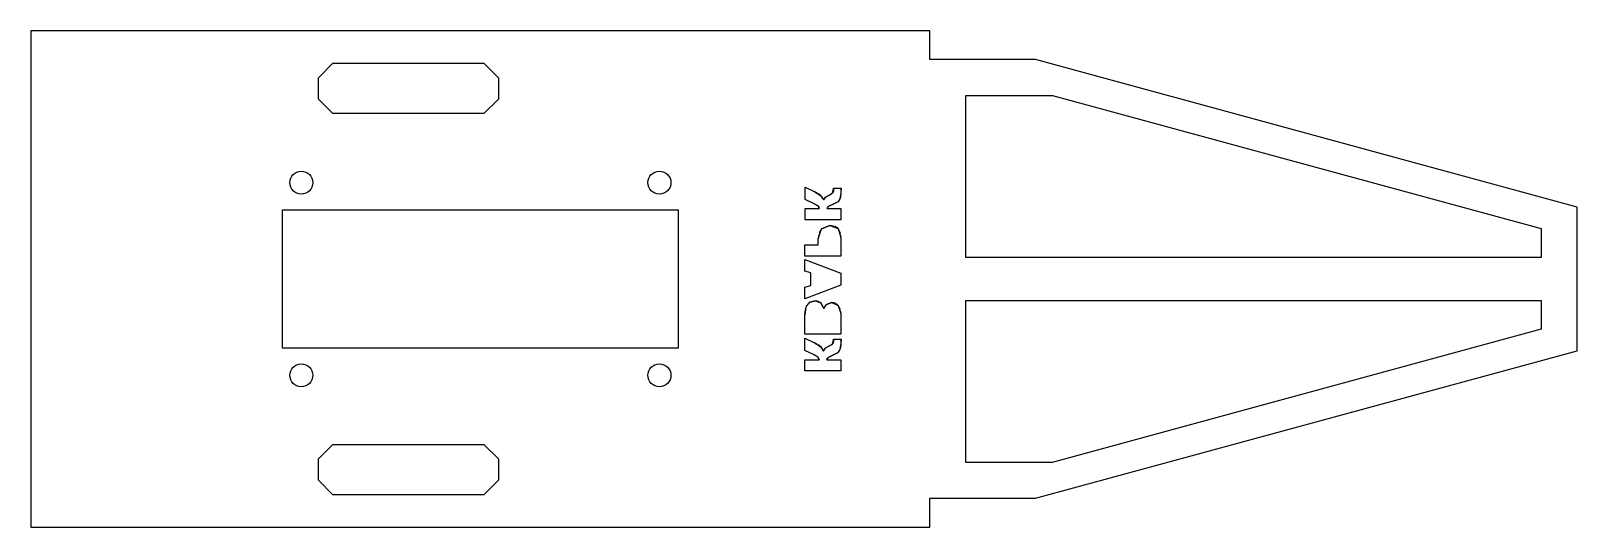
# Model space of a CAD drawing. Extents: x -125 to 90, y -35 to 34.
import ezdxf

# ---------------------------------------------------------------- set-up
doc = ezdxf.new("R2010")
doc.units = 0
doc.layers.get('0').update_dxf_attribs({"linetype": 'continuous'})

# ---------------------------------------------------------------- blocks, each defined once
blk = doc.blocks.new('FACEFEAT')
at = {"color": 0}
for p, q in [((0, 34.5), (-125, 34.5)), ((-125, 34.5), (-125, -34.5)), ((0, 30.5), (0, 34.5)), ((14.7, 30.5), (0, 30.5)), ((90, 10), (14.7, 30.5)), ((-83, 29.99), (-85, 27.99)), ((-85, 24.99), (-85, 27.99)), ((-83, 29.99), (-62, 29.99)), ((-60, 27.99), (-62, 29.99)), ((-60, 27.99), (-60, 24.99)), ((-85, 24.99), (-83, 22.99)), ((-62, 22.99), (-60, 24.99)), ((5, 3), (5, 25.5)), ((5, 25.5), (17.04, 25.5)), ((17.04, 25.5), (85, 7)), ((-62, 22.99), (-83, 22.99)), ((-17.36, 11.05), (-17.36, 12.79)), ((-17.36, 12.79), (-15.99, 12.11)), ((-16.07, 10.45), (-17.36, 11.05)), ((-13.38, 12.54), (-13.38, 12.62)), ((-13.38, 12.62), (-12.32, 12.62)), ((-90, -9.62), (-90, 9.61)), ((-90, 9.61), (-35, 9.61)), ((-35, 9.61), (-35, -9.62)), ((-17.36, 8.24), (-17.36, 9.78)), ((-17.36, 9.78), (-15.38, 9.78)), ((-14.28, 9.78), (-12.36, 9.78)), ((-12.36, 9.78), (-12.36, 8.24)), ((90, -10), (90, 10)), ((-12.36, 8.24), (-17.36, 8.24)), ((85, 7), (85, 3)), ((-17.37, 3.19), (-17.37, 4.74)), ((-17.37, 4.74), (-15.51, 4.74)), ((-15.51, 4.74), (-15.51, 5.59)), ((-12.37, 5.75), (-12.37, 3.18)), ((-12.37, 3.18), (-17.37, 3.19)), ((-17.37, 1.09), (-17.37, 2.7)), ((-17.37, 2.7), (-12.37, 0.82)), ((85, 3), (5, 3)), ((-16.55, 0.84), (-17.37, 1.09)), ((-16.55, -0.92), (-16.55, 0.84)), ((-12.37, 0.82), (-12.37, -0.87)), ((-12.37, -0.87), (-17.38, -2.74)), ((-17.38, -1.16), (-16.55, -0.92)), ((-17.38, -2.74), (-17.38, -1.16)), ((5, -3), (85, -3)), ((5, -25.5), (5, -3)), ((85, -3), (85, -7)), ((-17.38, -7.67), (-17.38, -5)), ((-12.38, -4.78), (-12.38, -7.67)), ((-17.39, -9.96), (-17.38, -8.22)), ((-12.38, -7.67), (-17.38, -7.67)), ((-17.38, -8.22), (-16.02, -8.9)), ((-13.4, -8.46), (-13.4, -8.39)), ((-13.4, -8.39), (-12.35, -8.39)), ((85, -7), (17.02, -25.5)), ((-35, -9.62), (-90, -9.62)), ((-16.09, -10.56), (-17.39, -9.96)), ((14.69, -30.5), (90, -10)), ((-17.39, -12.77), (-17.39, -11.23)), ((-17.39, -11.23), (-15.41, -11.23)), ((-12.39, -12.77), (-17.39, -12.77)), ((-14.31, -11.23), (-12.39, -11.23)), ((-12.39, -11.23), (-12.39, -12.77)), ((-83, -23), (-85, -25)), ((-83, -23), (-62, -23)), ((-60, -25), (-62, -23)), ((-85, -28), (-85, -25)), ((-60, -25), (-60, -28)), ((17.02, -25.5), (5, -25.5)), ((-85, -28), (-83, -30)), ((-62, -30), (-83, -30)), ((-62, -30), (-60, -28)), ((0, -34.5), (0, -30.5)), ((0, -30.5), (14.69, -30.5)), ((-125, -34.5), (0, -34.5))]:
    blk.add_line(p, q, dxfattribs=at)
for points in [[(-15.99, 12.11), (-15.16, 11.58)], [(-15.64, 11.92), (-15.99, 12.11)], [(-15.16, 11.58), (-15.5, 11.84)], [(-15.16, 11.58), (-14.78, 10.99)], [(-14.93, 11.31), (-15.16, 11.58)], [(-14.78, 10.99), (-14.9, 11.25)], [(-14.78, 10.99), (-14.52, 11.38)], [(-14.7, 11.16), (-14.78, 10.99)], [(-14.52, 11.38), (-14.67, 11.21)], [(-14.52, 11.38), (-14.02, 11.65)], [(-14.02, 11.65), (-14.52, 11.38)], [(-14.02, 11.65), (-13.53, 11.96)], [(-13.76, 11.76), (-14.02, 11.65)], [(-13.53, 11.96), (-13.75, 11.77)], [(-13.53, 11.96), (-13.38, 12.54)], [(-13.42, 12.18), (-13.53, 11.96)], [(-13.38, 12.54), (-13.42, 12.2)], [(-12.71, 10.79), (-13.37, 10.44)], [(-13.37, 10.44), (-12.71, 10.79)], [(-12.41, 11.37), (-12.71, 10.79)], [(-12.71, 10.79), (-12.54, 11)], [(-12.53, 11.03), (-12.41, 11.37)], [(-12.32, 12.62), (-12.41, 11.37)], [(-12.41, 11.37), (-12.34, 11.88)], [(-12.33, 12.12), (-12.32, 12.62)], [(-15.5, 10.11), (-16.07, 10.45)], [(-16.07, 10.45), (-15.72, 10.27)], [(-15.7, 10.26), (-15.5, 10.11)], [(-15.38, 9.78), (-15.5, 10.11)], [(-15.5, 10.11), (-15.38, 9.78)], [(-14.14, 10.09), (-14.28, 9.78)], [(-14.28, 9.78), (-14.24, 9.96)], [(-14.23, 9.98), (-14.14, 10.09)], [(-13.37, 10.44), (-14.14, 10.09)], [(-14.14, 10.09), (-13.37, 10.44)], [(-15.51, 5.59), (-15.08, 6.97)], [(-15.08, 6.97), (-15.4, 6.4)], [(-15.08, 6.97), (-13.9, 7.43)], [(-13.9, 7.43), (-15.08, 6.97)], [(-13.9, 7.43), (-12.76, 7.01)], [(-13.25, 7.32), (-13.9, 7.43)], [(-12.76, 7.01), (-13.17, 7.29)], [(-12.76, 7.01), (-12.37, 5.75)], [(-12.42, 6.33), (-12.76, 7.01)], [(-15.46, 6.18), (-15.51, 5.59)], [(-12.37, 5.75), (-12.38, 6.08)], [(-17.31, -4.31), (-17.15, -3.72)], [(-17.24, -3.96), (-17.31, -4.31)], [(-17.15, -3.72), (-17.24, -3.95)], [(-17.15, -3.72), (-16.65, -3.23)], [(-16.93, -3.44), (-17.15, -3.72)], [(-16.65, -3.23), (-16.88, -3.39)], [(-16.65, -3.23), (-15.95, -3.05)], [(-15.95, -3.05), (-16.65, -3.23)], [(-15.95, -3.05), (-15.16, -3.3)], [(-15.62, -3.08), (-15.95, -3.05)], [(-15.16, -3.3), (-15.52, -3.11)], [(-15.16, -3.3), (-14.72, -4.09)], [(-14.72, -4.09), (-15.16, -3.3)], [(-14.72, -4.09), (-14.38, -3.56)], [(-14.57, -3.78), (-14.72, -4.09)], [(-14.38, -3.56), (-14.55, -3.75)], [(-14.38, -3.56), (-13.62, -3.28)], [(-13.62, -3.28), (-14.38, -3.56)], [(-13.62, -3.28), (-12.74, -3.67)], [(-13.14, -3.38), (-13.62, -3.28)], [(-12.74, -3.67), (-13.05, -3.42)], [(-12.74, -3.67), (-12.38, -4.78)], [(-12.45, -4.18), (-12.74, -3.67)], [(-12.42, -4.31), (-12.45, -4.2)], [(-17.38, -5), (-17.31, -4.31)], [(-17.31, -4.31), (-17.38, -5)], [(-12.38, -4.78), (-12.39, -4.54)], [(-13.55, -9.05), (-13.4, -8.46)], [(-13.4, -8.46), (-13.42, -8.72)], [(-12.35, -8.39), (-12.44, -9.64)], [(-12.35, -8.89), (-12.35, -8.39)], [(-15.52, -10.9), (-16.09, -10.56)], [(-16.09, -10.56), (-15.74, -10.74)], [(-16.02, -8.9), (-15.18, -9.43)], [(-15.66, -9.09), (-16.02, -8.9)], [(-15.18, -9.43), (-15.53, -9.17)], [(-15.18, -9.43), (-14.81, -10.02)], [(-15, -9.64), (-15.18, -9.43)], [(-14.81, -10.02), (-14.96, -9.7)], [(-14.81, -10.02), (-14.54, -9.63)], [(-14.72, -9.85), (-14.81, -10.02)], [(-14.54, -9.63), (-14.69, -9.8)], [(-14.54, -9.63), (-14.04, -9.36)], [(-14.04, -9.36), (-14.54, -9.63)], [(-13.4, -10.57), (-14.16, -10.92)], [(-14.16, -10.92), (-13.4, -10.57)], [(-14.04, -9.36), (-13.55, -9.05)], [(-13.55, -9.05), (-14.04, -9.36)], [(-13.44, -8.81), (-13.55, -9.05)], [(-12.73, -10.22), (-13.4, -10.57)], [(-13.4, -10.57), (-12.73, -10.22)], [(-12.44, -9.64), (-12.73, -10.22)], [(-12.73, -10.22), (-12.57, -10.01)], [(-12.55, -9.98), (-12.44, -9.64)], [(-12.44, -9.64), (-12.37, -9.13)], [(-15.72, -10.75), (-15.52, -10.9)], [(-15.41, -11.23), (-15.52, -10.9)], [(-15.52, -10.9), (-15.41, -11.23)], [(-14.16, -10.92), (-14.31, -11.23)], [(-14.31, -11.23), (-14.27, -11.06)], [(-14.27, -11.05), (-14.16, -10.92)]]:
    blk.add_lwpolyline(points, dxfattribs=at)
for centre in [(-87.4, 13.4), (-37.6, 13.4), (-87.4, -13.4), (-37.6, -13.4)]:
    blk.add_circle(centre, 1.6, dxfattribs=at)

msp = doc.modelspace()

# ---------------------------------------------------------------- block references
at = {"color": 0}
msp.add_blockref('FACEFEAT', (0, 0), dxfattribs=at)

doc.saveas('drawing.dxf')
